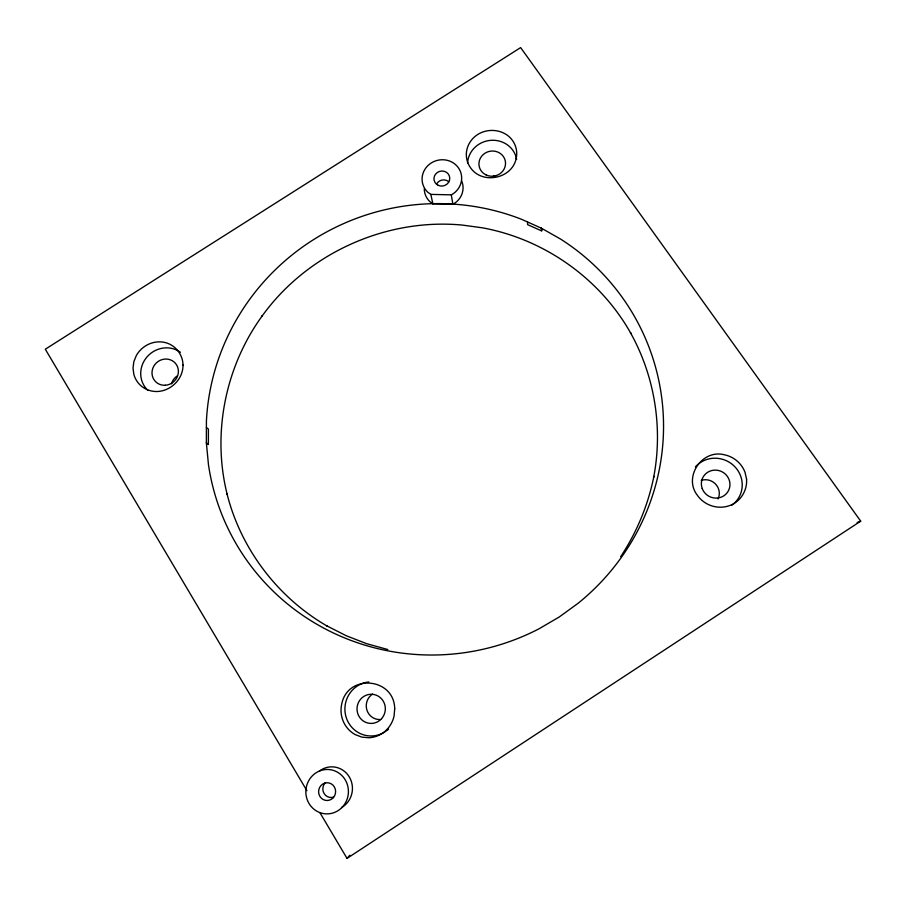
<?xml version="1.0" encoding="UTF-8"?>
<svg xmlns="http://www.w3.org/2000/svg" width="906" height="906" viewBox="0 0 906 906"><rect width="100%" height="100%" fill="white"/><g stroke="black" fill="none" stroke-linecap="round" stroke-linejoin="round"><path stroke-width="1.36" d="M206.364 442.74L206.421 420.86A229.377 225.028 -23.1 0 1 521.437 219.252L541.312 228.153L560.27 238.89A229.377 225.028 -23.1 0 1 578.051 603.317L559.24 616.986L539.149 628.73A229.377 225.028 -23.1 0 1 208.448 464.552L206.364 442.74L208.425 444.54L206.409 443.238M208.38 444.031L208.414 429.014L206.398 427.632M541.765 228.38L541.686 230.996L541.312 228.153M620.678 556.669C636.782 532.32 648.141 504.982 653.883 476.352L653.713 477.122C663.067 428.153 654.789 376.194 630.429 332.672L630.904 333.465C600.134 278.516 544.178 239.116 482.32 227.802L462.117 225.05C385.492 217.893 306.908 253.646 262.015 316.171L262.287 315.798C225.277 366.613 211.811 433.646 227.247 494.676L227.01 493.804C240.905 549.161 278.017 597.835 327.474 626.25L326.817 625.853L346.228 635.74L366.624 643.668L387.779 649.534M319.897 812.625L347.032 858.401L349.818 855.241M347.032 858.401L860.7 521.154L520.633 47.599L45.3 349.218L306.919 790.712M451.29 194.858L451.698 194.688A19.864 18.777 -14.9 0 0 458.13 167.417A19.864 18.777 -14.9 0 0 429.229 164.428A19.864 18.777 -14.9 0 0 427.779 192.208L430.826 194.382L451.29 194.858L452.909 204.269L432.864 203.793L429.874 201.653A19.456 18.426 -14.9 0 1 424.28 188.697M452.909 204.269L453.306 204.099A19.456 18.426 -14.9 0 0 461.596 180.781M857.144 522.547L860.7 521.154M541.256 230.747L527.609 224.643L527.598 222.004M430.826 194.382L432.864 203.793M701.21 480.384A13.624 13.171 26.9 0 1 718.028 498.957M493.419 176.126A12.661 11.993 -10.9 0 1 495.627 176.16M171.54 383.804A12.831 12.186 -42.2 0 1 177.304 375.899M380.18 719.534A13.794 13.409 -84.8 0 1 372.547 694.109M695.434 466.839A26.727 25.798 26.1 0 1 734.857 466.749A26.727 25.798 26.1 0 1 731.98 505.14M467.587 162.921A24.756 23.363 -11.1 0 1 490.927 140.328A24.756 23.363 -11.1 0 1 516.647 159.411M147.961 390.429A25.108 23.76 -41.9 0 1 146.885 357.066A25.108 23.76 -41.9 0 1 180.453 352.309M388.527 729.171A27.089 26.297 -84 0 1 386.341 730.961M385.197 731.742A27.089 26.297 -84 0 1 346.285 717.722A27.089 26.297 -84 0 1 368.844 681.958M436.567 184.054A7.792 7.373 -14.9 0 1 448.685 181.664M319.297 771.165A21.721 20.804 -85.1 0 1 349.161 776.714A21.721 20.804 -85.1 0 1 341.698 807.484M333.555 797.133A8.698 8.335 -85 0 1 325.084 782.92M746.567 479.127C747.257 488.436 742.795 497.654 735.06 502.875A27.293 26.319 25.8 0 1 697.246 495.14C683.203 476.839 702.139 449.036 724.279 454.755A27.293 26.319 25.8 0 1 745.026 472.332L746.567 479.127M394.699 708.832L394.065 716.046A27.667 26.84 -83.7 0 1 368.81 737.756L361.811 737.11L355.231 734.607A27.667 26.84 -83.7 0 1 341.721 704.03C347.689 673.362 394.393 677.552 394.699 708.832M183.001 365.039C183.25 380.962 167.259 394.291 151.642 391.018A25.606 24.202 -41.7 0 1 133.884 374.518L133.012 368.153L133.839 361.698L136.308 355.594A25.606 24.202 -41.7 0 1 164.258 342.332C174.869 344.45 182.899 354.246 183.001 365.039M516.194 158.459C512.083 178.924 481.935 184.881 470.361 167.508A25.243 23.783 -11.2 0 1 477.79 134.439C487.088 128.641 499.704 129.094 508.3 135.979A25.243 23.783 -11.2 0 1 516.194 158.459M702.207 488.493A14.394 13.884 26.1 0 0 726.589 493.43A14.394 13.884 26.1 0 0 718.175 470.418A14.394 13.884 26.1 0 0 702.207 488.493M486.228 175.005A13.33 12.582 -11.1 0 0 505.514 162.65A13.33 12.582 -11.1 0 0 484.948 153.227A13.33 12.582 -11.1 0 0 486.228 175.005M165.334 385.254A13.522 12.797 -41.9 0 0 176.568 364.88A13.522 12.797 -41.9 0 0 153.703 366.341A13.522 12.797 -41.9 0 0 165.334 385.254M381.562 718.685A14.587 14.156 -84 0 0 374.325 694.596A14.587 14.156 -84 0 0 357.644 713.226A14.587 14.156 -84 0 0 381.562 718.685M438.221 185.334A7.939 7.508 -14.9 0 0 449.75 177.984A7.939 7.508 -14.9 0 0 437.575 172.333A7.939 7.508 -14.9 0 0 438.221 185.334M341.913 807.54A22.22 21.28 -84.8 0 0 333.012 770.281A22.22 21.28 -84.8 0 0 306.477 797.212A22.22 21.28 -84.8 0 0 341.913 807.54M333.306 797.654A8.879 8.494 -84.8 0 0 329.059 782.965A8.879 8.494 -84.8 0 0 318.969 794.256A8.879 8.494 -84.8 0 0 333.306 797.654"/></g></svg>
